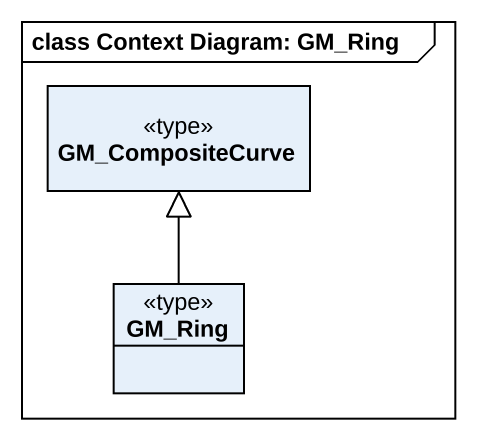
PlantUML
@startuml
mainframe class Context Diagram: GM_Ring
hide circle
hide empty members
class GM_CompositeCurve <<type>>
class GM_Ring <<type>>
GM_Ring -up-|> GM_CompositeCurve
@enduml
